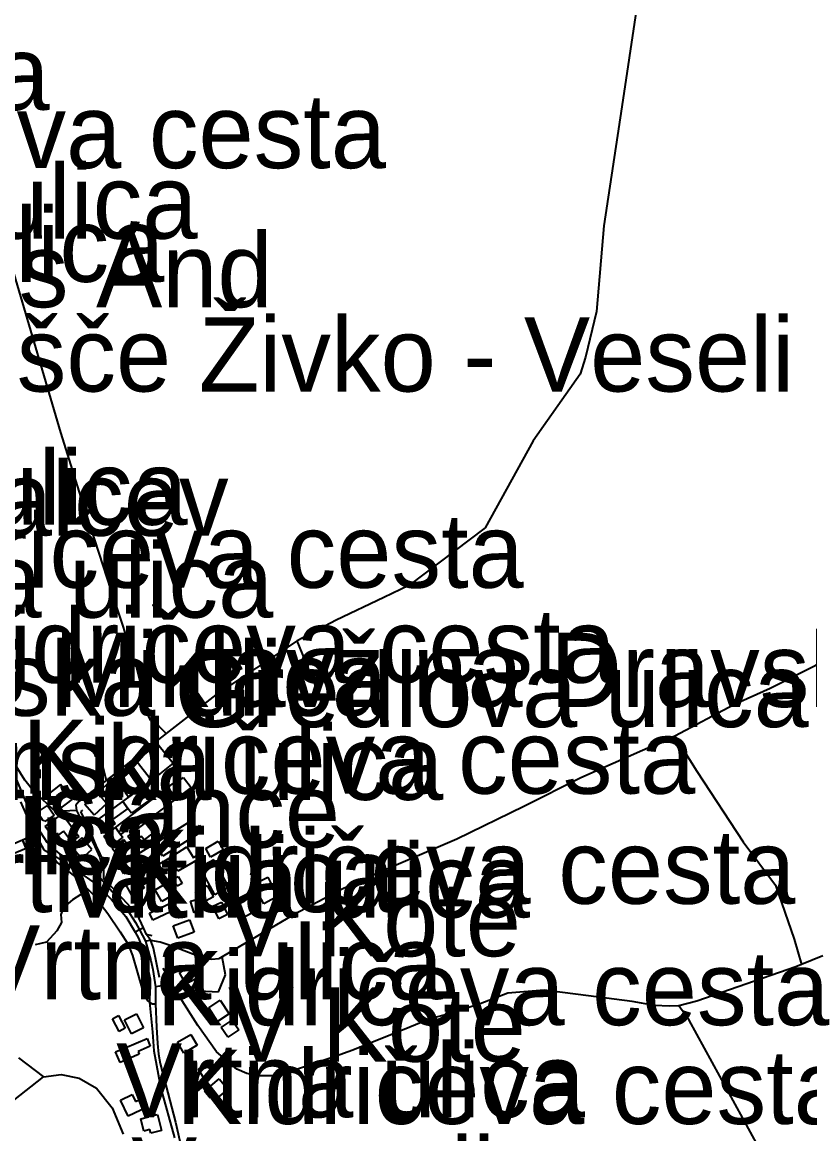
# Model space of a CAD drawing. Extents: x -8864 to 13231, y -7697 to 8949.
# Drawn here: x 1364 to 2023, y -254 to 676 of the extents above; entities that cross this region are included whole.
import ezdxf

# ---------------------------------------------------------------- set-up
doc = ezdxf.new("R2010")
doc.units = 0
for name, color, linetype in [('OSM_BUILDING_BARN', 9, 'CONTINUOUS'), ('OSM_BUILDING_HOUSE', 9, 'CONTINUOUS'), ('OSM_BUILDING_YES', 9, 'CONTINUOUS'), ('OSM_HIGHWAY_FOOTWAY', 8, 'CONTINUOUS'), ('OSM_HIGHWAY_RESIDENTIAL', 8, 'CONTINUOUS'), ('OSM_HIGHWAY_SERVICE', 8, 'CONTINUOUS'), ('OSM_HIGHWAY_TERTIARY', 8, 'CONTINUOUS'), ('OSM_HIGHWAY_TRACK', 8, 'CONTINUOUS'), ('OSM_LABELS', 8, 'CONTINUOUS')]:
    doc.layers.add(name, color=color, linetype=linetype)

msp = doc.modelspace()

# ---------------------------------------------------------------- linework, layer by layer
at = {"layer": 'OSM_BUILDING_BARN'}
for p, q in [((1377.052219, 15.311541), (1385.444256, 20.915766)), ((1385.444256, 20.915766), (1390.911332, 12.7207)), ((1381.876109, 8.083871), (1377.052219, 15.311541)), ((1390.911332, 12.7207), (1383.047625, 7.472299)), ((1383.438131, 3.413684), (1397.626494, 13.943844)), ((1397.626494, 13.943844), (1411.65406, -4.981533)), ((1382.40444, 8.439695), (1381.876109, 8.083871)), ((1383.047625, 7.472299), (1382.40444, 8.439695)), ((1390.773507, -6.471545), (1383.438131, 3.413684)), ((1349.632614, -14.221831), (1364.433534, -7.88372)), ((1364.433534, -7.88372), (1367.465694, -14.966837)), ((1398.775039, -0.544855), (1390.773507, -6.471545)), ((1405.467229, -9.573883), (1398.775039, -0.544855)), ((1411.65406, -4.981533), (1405.467229, -9.573883)), ((1367.465694, -14.966837), (1352.664773, -21.304948)), ((1439.71685, -157.463136), (1444.808735, -154.827816)), ((1445.268153, -168.148968), (1439.71685, -157.463136)), ((1444.808735, -154.827816), (1450.35238, -165.502529)), ((1450.35238, -165.502529), (1445.268153, -168.148968))]:
    msp.add_line(p, q, dxfattribs=at)
at = {"layer": 'OSM_BUILDING_HOUSE'}
for p, q in [((1396.232925, 38.440086), (1385.628024, 30.156064)), ((1405.926648, 26.030732), (1396.232925, 38.440086)), ((1385.628024, 30.156064), (1395.329403, 17.75783)), ((1395.329403, 17.75783), (1405.926648, 26.030732)), ((1364.433534, -7.88372), (1372.741345, -4.325483)), ((1367.465694, -14.966837), (1364.433534, -7.88372)), ((1372.741345, -4.325483), (1375.773505, -11.408599)), ((1375.773505, -11.408599), (1367.465694, -14.966837)), ((1558.598946, -44.722599), (1569.617324, -39.040539)), ((1560.980263, -49.381667), (1558.598946, -44.722599)), ((1569.617324, -39.040539), (1572.220693, -44.111027)), ((1572.220693, -44.111027), (1570.704614, -44.911631)), ((1570.704614, -44.911631), (1572.863879, -49.014724)), ((1537.848561, -60.289889), (1551.079803, -53.629313)), ((1551.079803, -53.629313), (1552.833249, -57.131953)), ((1560.092055, -49.859805), (1560.980263, -49.381667)), ((1566.133403, -61.324002), (1560.092055, -49.859805)), ((1579.724523, -54.107451), (1566.133403, -61.324002)), ((1572.863879, -49.014724), (1576.125747, -47.280083)), ((1576.125747, -47.280083), (1579.724523, -54.107451)), ((1543.376892, -71.331545), (1537.848561, -60.289889)), ((1552.833249, -57.131953), (1554.14259, -56.475903)), ((1554.14259, -56.475903), (1557.381488, -62.947448)), ((1557.381488, -62.947448), (1556.286542, -63.503423)), ((1556.286542, -63.503423), (1558.583632, -68.017937)), ((1547.412115, -69.296678), (1543.376892, -71.331545)), ((1549.203846, -72.832677), (1547.412115, -69.296678)), ((1558.583632, -68.017937), (1549.203846, -72.832677)), ((1490.459582, -79.648926), (1504.119614, -74.667393)), ((1494.242124, -90.023413), (1490.459582, -79.648926)), ((1504.119614, -74.667393), (1507.902157, -85.04188)), ((1507.902157, -85.04188), (1494.242124, -90.023413)), ((1495.804146, -118.756182), (1507.695418, -112.44031)), ((1501.041513, -128.608052), (1495.804146, -118.756182)), ((1507.695418, -112.44031), (1512.932785, -122.29218)), ((1512.932785, -122.29218), (1501.041513, -128.608052)), ((1520.160963, -148.289554), (1529.831715, -141.984802)), ((1527.657136, -159.798229), (1520.160963, -148.289554)), ((1529.831715, -141.984802), (1537.327887, -153.493477)), ((1449.693881, -158.341576), (1459.801079, -153.282206)), ((1459.801079, -153.282206), (1465.758201, -165.202303)), ((1537.327887, -153.493477), (1527.657136, -159.798229)), ((1455.651002, -170.250552), (1449.693881, -158.341576)), ((1465.758201, -165.202303), (1455.651002, -170.250552)), ((1530.704609, -164.790881), (1539.739832, -158.619563)), ((1536.217627, -172.863633), (1530.704609, -164.790881)), ((1545.25285, -166.703434), (1536.217627, -172.863633)), ((1539.739832, -158.619563), (1545.25285, -166.703434)), ((1450.321752, -181.926019), (1468.629564, -174.131255)), ((1468.629564, -174.131255), (1471.355445, -180.524963)), ((1493.997101, -177.211355), (1505.29113, -170.639734)), ((1505.29113, -170.639734), (1510.536154, -179.657643)), ((1453.798016, -190.732658), (1450.321752, -181.926019)), ((1471.355445, -180.524963), (1461.16402, -184.861566)), ((1461.16402, -184.861566), (1462.144112, -187.17442)), ((1499.242125, -186.229263), (1493.997101, -177.211355)), ((1510.536154, -179.657643), (1499.242125, -186.229263)), ((1462.144112, -187.17442), (1453.798016, -190.732658)), ((1516.638758, -218.142207), (1529.004762, -207.901154)), ((1529.004762, -207.901154), (1536.049173, -216.485403)), ((1446.401384, -225.581148), (1456.225275, -220.899841)), ((1456.225275, -220.899841), (1459.035382, -226.804292)), ((1521.317166, -223.824268), (1516.638758, -218.142207)), ((1523.652541, -221.878357), (1521.317166, -223.824268)), ((1526.033858, -224.780544), (1523.652541, -221.878357)), ((1536.049173, -216.485403), (1526.033858, -224.780544)), ((1452.856209, -239.12469), (1446.401384, -225.581148)), ((1468.675506, -231.585674), (1452.856209, -239.12469)), ((1459.035382, -226.804292), (1465.038446, -223.946582)), ((1465.038446, -223.946582), (1468.675506, -231.585674)), ((1463.346256, -241.292991), (1469.70154, -239.669545)), ((1465.964939, -251.534044), (1463.346256, -241.292991)), ((1469.165552, -237.556841), (1474.533087, -236.189144)), ((1469.70154, -239.669545), (1469.165552, -237.556841)), ((1474.533087, -236.189144), (1475.069075, -238.290728)), ((1475.069075, -238.290728), (1477.412107, -237.701395)), ((1477.412107, -237.701395), (1480.827115, -251.067025)), ((1471.087451, -250.233063), (1465.964939, -251.534044)), ((1471.883776, -253.346521), (1471.087451, -250.233063)), ((1480.827115, -251.067025), (1471.883776, -253.346521))]:
    msp.add_line(p, q, dxfattribs=at)
at = {"layer": 'OSM_BUILDING_YES'}
for p, q in [((1459.433545, 58.277261), (1477.526962, 72.298941)), ((1477.526962, 72.298941), (1490.520838, 56.197916)), ((1472.25131, 41.85377), (1459.433545, 58.277261)), ((1490.520838, 56.197916), (1472.25131, 41.85377)), ((1443.445794, 46.145895), (1454.134922, 53.240131)), ((1454.134922, 53.240131), (1464.563714, 40.041293)), ((1427.090509, 31.323611), (1443.445794, 46.145895)), ((1449.824049, 39.529796), (1433.246712, 24.496242)), ((1442.190051, 2.490766), (1490.865401, 39.507557)), ((1456.194647, 32.457799), (1449.824049, 39.529796)), ((1464.563714, 40.041293), (1456.194647, 32.457799)), ((1490.865401, 39.507557), (1491.447331, 38.740312)), ((1491.447331, 38.740312), (1499.150241, 44.444612)), ((1491.447331, 38.740312), (1497.817929, 30.111586)), ((1497.817929, 30.111586), (1491.447331, 38.740312)), ((1499.150241, 44.444612), (1505.505525, 35.827005)), ((1416.493264, 21.69413), (1427.090509, 31.323611)), ((1427.090509, 31.323611), (1433.246712, 24.496242)), ((1433.246712, 24.496242), (1427.090509, 31.323611)), ((1448.50705, 24.251614), (1465.413637, 36.583131)), ((1450.35238, 31.868466), (1453.522365, 34.159081)), ((1452.940435, 28.27687), (1450.35238, 31.868466)), ((1456.118077, 30.567485), (1452.940435, 28.27687)), ((1453.522365, 34.159081), (1456.118077, 30.567485)), ((1477.465706, 30.411812), (1455.589746, 14.46646)), ((1465.413637, 36.583131), (1469.961877, 30.289498)), ((1497.817929, 30.111586), (1469.29572, 8.906714)), ((1469.961877, 30.289498), (1474.931249, 33.914453)), ((1474.931249, 33.914453), (1477.465706, 30.411812)), ((1505.505525, 35.827005), (1497.817929, 30.111586)), ((1424.48714, 12.820775), (1416.493264, 21.69413)), ((1435.092041, 22.439136), (1424.48714, 12.820775)), ((1433.246712, 24.496242), (1435.092041, 22.439136)), ((1435.57443, 14.822284), (1448.50705, 24.251614)), ((1448.50705, 24.251614), (1452.664784, 18.513955)), ((1452.664784, 18.513955), (1448.50705, 24.251614)), ((1425.934307, 7.794764), (1435.57443, 14.822284)), ((1439.732164, 9.084626), (1435.57443, 14.822284)), ((1435.57443, 14.822284), (1439.732164, 9.084626)), ((1452.664784, 18.513955), (1439.732164, 9.084626)), ((1466.883775, 12.153605), (1446.546866, -3.269131)), ((1455.589746, 14.46646), (1452.664784, 18.513955)), ((1469.29572, 8.906714), (1466.883775, 12.153605)), ((1432.404445, -1.123069), (1425.934307, 7.794764)), ((1442.036912, 5.893331), (1432.404445, -1.123069)), ((1432.435073, -4.948174), (1442.190051, 2.490766)), ((1439.732164, 9.084626), (1442.036912, 5.893331)), ((1446.546866, -3.269131), (1442.190051, 2.490766)), ((1442.190051, 2.490766), (1446.546866, -3.269131)), ((1452.649471, -4.992652), (1467.228339, 6.516023)), ((1467.228339, 6.516023), (1473.851617, -1.934792)), ((1475.229871, -10.874864), (1504.908282, 7.716928)), ((1504.908282, 7.716928), (1511.462647, -2.802112)), ((1510.107364, 2.101584), (1512.412111, 4.414439)), ((1512.871529, -0.66717), (1510.107364, 2.101584)), ((1512.412111, 4.414439), (1515.16862, 1.645685)), ((1515.16862, 1.645685), (1512.871529, -0.66717)), ((1414.173203, -6.249155), (1405.597398, -13.754812)), ((1422.580554, -15.845277), (1414.173203, -6.249155)), ((1438.629561, -13.132121), (1432.435073, -4.948174)), ((1448.384539, -5.7043), (1438.629561, -13.132121)), ((1439.579025, -15.144749), (1449.111951, -7.594613)), ((1446.546866, -3.269131), (1448.384539, -5.7043)), ((1449.111951, -7.594613), (1453.591278, -13.298913)), ((1456.791891, -10.263292), (1452.649471, -4.992652)), ((1463.759732, -4.759143), (1456.791891, -10.263292)), ((1466.255904, -7.939318), (1463.759732, -4.759143)), ((1473.851617, -1.934792), (1466.255904, -7.939318)), ((1511.462647, -2.802112), (1481.791893, -21.405023)), ((1517.634164, -15.189227), (1528.078269, -9.073506)), ((1528.078269, -9.073506), (1532.159433, -16.078786)), ((1405.597398, -13.754812), (1414.00475, -23.350935)), ((1414.00475, -23.350935), (1422.580554, -15.845277)), ((1444.066009, -20.849049), (1439.579025, -15.144749)), ((1453.591278, -13.298913), (1444.066009, -20.849049)), ((1459.938905, -20.482105), (1475.229871, -10.874864)), ((1479.34932, -17.502081), (1464.058354, -27.098204)), ((1475.229871, -10.874864), (1479.34932, -17.502081)), ((1479.34932, -17.502081), (1475.229871, -10.874864)), ((1481.791893, -21.405023), (1479.34932, -17.502081)), ((1487.021603, -23.284218), (1501.799552, -13.732573)), ((1501.799552, -13.732573), (1507.335541, -22.872796)), ((1521.707671, -22.205627), (1517.634164, -15.189227)), ((1532.159433, -16.078786), (1521.707671, -22.205627)), ((1445.183926, -29.733523), (1459.938905, -20.482105)), ((1464.058354, -27.098204), (1449.318689, -36.349622)), ((1459.938905, -20.482105), (1464.058354, -27.098204)), ((1464.058354, -27.098204), (1459.938905, -20.482105)), ((1465.949625, -30.789875), (1473.361571, -26.353198)), ((1473.361571, -26.353198), (1475.528493, -30.02263)), ((1475.528493, -30.02263), (1487.021603, -23.284218)), ((1494.364636, -33.992289), (1487.021603, -23.284218)), ((1487.021603, -23.284218), (1490.857744, -30.089347)), ((1512.243658, -23.628922), (1494.364636, -33.992289)), ((1507.335541, -22.872796), (1510.735235, -20.493225)), ((1510.735235, -20.493225), (1512.243658, -23.628922)), ((1513.101238, -30.445171), (1524.525436, -24.151538)), ((1524.624976, -25.352443), (1513.200779, -31.623837)), ((1513.200779, -31.623837), (1524.624976, -25.352443)), ((1524.525436, -24.151538), (1524.624976, -25.352443)), ((1524.624976, -25.352443), (1536.791899, -47.524712)), ((1449.318689, -36.349622), (1445.183926, -29.733523)), ((1460.673974, -38.729193), (1467.802612, -34.548264)), ((1490.857744, -30.089347), (1464.785766, -45.756712)), ((1467.802612, -34.548264), (1465.949625, -30.789875)), ((1475.528493, -30.02263), (1467.802612, -34.548264)), ((1467.802612, -34.548264), (1475.528493, -30.02263)), ((1513.200779, -31.623837), (1513.101238, -30.445171)), ((1525.367702, -53.796106), (1513.200779, -31.623837)), ((1450.536147, -44.700361), (1460.673974, -38.729193)), ((1456.018537, -54.074093), (1450.536147, -44.700361)), ((1460.673974, -38.729193), (1464.785766, -45.756712)), ((1464.785766, -45.756712), (1460.673974, -38.729193)), ((1464.785766, -45.756712), (1466.16402, -48.091806)), ((1475.306441, -49.793088), (1487.320225, -42.676613)), ((1487.320225, -42.676613), (1493.070608, -52.395049)), ((1490.314099, -40.853016), (1494.540746, -38.373369)), ((1493.736764, -46.724108), (1490.314099, -40.853016)), ((1497.963411, -44.244461), (1493.736764, -46.724108)), ((1494.540746, -38.373369), (1497.963411, -44.244461)), ((1509.196184, -51.383176), (1518.912877, -46.079178)), ((1518.912877, -46.079178), (1524.096645, -55.641941)), ((1466.16402, -48.091806), (1456.018537, -54.074093)), ((1481.056824, -59.511525), (1475.306441, -49.793088)), ((1493.070608, -52.395049), (1481.056824, -59.511525)), ((1514.372295, -60.945939), (1509.196184, -51.383176)), ((1524.096645, -55.641941), (1514.372295, -60.945939)), ((1536.791899, -47.524712), (1525.367702, -53.796106)), ((1470.773515, -69.285559), (1489.80874, -60.034141)), ((1489.80874, -60.034141), (1496.432017, -67.884503)), ((1505.069078, -59.200179), (1510.137991, -57.676808)), ((1508.009354, -69.04093), (1505.069078, -59.200179)), ((1510.137991, -57.676808), (1510.69695, -59.567122)), ((1510.69695, -59.567122), (1511.539217, -59.311374)), ((1511.539217, -59.311374), (1513.262035, -64.837762)), ((1513.262035, -64.837762), (1512.059891, -65.215824)), ((1523.568314, -63.425586), (1530.888377, -59.900707)), ((1528.614257, -73.955746), (1523.568314, -63.425586)), ((1530.888377, -59.900707), (1535.934319, -70.419747)), ((1473.59128, -75.112173), (1470.773515, -69.285559)), ((1488.154834, -68.029056), (1473.59128, -75.112173)), ((1489.670914, -71.175873), (1488.154834, -68.029056)), ((1496.432017, -67.884503), (1489.670914, -71.175873)), ((1512.787303, -67.606515), (1508.009354, -69.04093)), ((1512.059891, -65.215824), (1512.787303, -67.606515)), ((1535.934319, -70.419747), (1528.614257, -73.955746)), ((1442.343191, -185.328584), (1450.321752, -181.926019)), ((1446.049164, -194.024028), (1442.343191, -185.328584)), ((1450.321752, -181.926019), (1453.798016, -190.732658)), ((1453.798016, -190.732658), (1446.049164, -194.024028)), ((1511.523903, -199.783925), (1518.744424, -195.491801)), ((1516.347793, -207.901154), (1511.523903, -199.783925)), ((1523.568314, -203.597911), (1516.347793, -207.901154)), ((1518.744424, -195.491801), (1523.568314, -203.597911))]:
    msp.add_line(p, q, dxfattribs=at)
at = {"layer": 'OSM_HIGHWAY_FOOTWAY'}
for p, q in [((1366.546858, 42.165116), (1356.822507, 57.343224)), ((1374.004745, 32.513397), (1366.546858, 42.165116)), ((1392.63415, 15.378258), (1374.004745, 32.513397)), ((1362.779629, 24.018104), (1372.70306, 1.75688)), ((1398.384533, 16.134384), (1392.63415, 15.378258)), ((1409.586679, 16.757075), (1398.384533, 16.134384)), ((1413.162483, 15.522812), (1414.801074, 16.857151)), ((1420.758196, 0.889559), (1413.162483, 15.522812)), ((1372.70306, 1.75688), (1382.266614, -16.123264)), ((1424.242117, -7.928198), (1420.758196, 0.889559)), ((1426.049161, -12.509429), (1424.242117, -7.928198)), ((1382.266614, -16.123264), (1389.609647, -20.059565)), ((1429.517768, -19.581427), (1426.049161, -12.509429)), ((1389.609647, -20.059565), (1396.125728, -24.529601)), ((1396.125728, -24.529601), (1406.40138, -30.978907)), ((1431.485609, -23.595563), (1429.517768, -19.581427)), ((1432.465701, -31.090101), (1431.485609, -23.595563)), ((1406.40138, -30.978907), (1425.275807, -44.422373)), ((1432.412102, -40.641746), (1432.465701, -31.090101)), ((1425.275807, -44.422373), (1431.638748, -50.315704)), ((1438.223742, -46.69075), (1432.412102, -40.641746)), ((1431.638748, -50.315704), (1438.958811, -57.86584)), ((1448.897556, -57.788003), (1438.223742, -46.69075)), ((1438.958811, -57.86584), (1450.987908, -72.020954)), ((1451.102763, -60.156455), (1448.897556, -57.788003)), ((1460.291125, -69.963848), (1451.102763, -60.156455)), ((1450.987908, -72.020954), (1458.644877, -85.197553)), ((1465.612718, -81.472523), (1460.291125, -69.963848)), ((1462.289594, -83.240522), (1458.644877, -85.197553)), ((1465.612718, -81.472523), (1462.289594, -83.240522)), ((1468.239059, -87.154584), (1465.612718, -81.472523)), ((1458.644877, -85.197553), (1461.485612, -90.067891)), ((1461.485612, -90.067891), (1466.914403, -104.934652)), ((1471.876119, -92.102758), (1468.239059, -87.154584)), ((1472.971065, -88.088621), (1468.239059, -87.154584)), ((1474.134925, -98.40751), (1471.876119, -92.102758)), ((1478.974129, -123.014947), (1474.134925, -98.40751)), ((1466.914403, -104.934652), (1471.278875, -124.516079)), ((1471.278875, -124.516079), (1471.156364, -131.832705)), ((1471.049166, -132.955774), (1470.804143, -143.752801)), ((1471.110422, -132.355321), (1471.049166, -132.955774)), ((1471.156364, -131.832705), (1471.110422, -132.355321)), ((1492.389138, -133.47839), (1496.110425, -131.777108)), ((1470.804143, -143.752801), (1473.078263, -168.782779)), ((1473.078263, -168.782779), (1474.372291, -184.361188)), ((1474.372291, -184.361188), (1480.275814, -215.740397)), ((1480.275814, -215.740397), (1491.60047, -257.138268))]:
    msp.add_line(p, q, dxfattribs=at)
at = {"layer": 'OSM_HIGHWAY_RESIDENTIAL'}
for p, q in [((1594.119624, 158.630682), (1526.164027, 113.385467)), ((1611.309519, 116.621239), (1594.119624, 158.630682)), ((1526.164027, 113.385467), (1484.716855, 81.150057)), ((1484.716855, 81.150057), (1434.410571, 41.742575)), ((1434.410571, 41.742575), (1411.608118, 24.362808)), ((1411.608118, 24.362808), (1409.188516, 21.060319)), ((1409.188516, 21.060319), (1409.586679, 16.757075)), ((1409.586679, 16.757075), (1414.831702, 6.149079)), ((1414.831702, 6.149079), (1423.461106, -10.285531)), ((1388.943491, -15.878636), (1388.752067, -17.468723)), ((1388.752067, -17.468723), (1389.609647, -20.059565)), ((1389.50245, -14.588774), (1388.943491, -15.878636)), ((1423.461106, -10.285531), (1429.211489, -22.605929)), ((1389.609647, -20.059565), (1390.597396, -23.01735)), ((1390.597396, -23.01735), (1393.882236, -27.120443)), ((1393.882236, -27.120443), (1410.827108, -40.575029)), ((1429.211489, -22.605929), (1430.643343, -29.58897)), ((1430.030785, -34.726176), (1427.932776, -38.996061)), ((1430.643343, -29.58897), (1430.030785, -34.726176)), ((1410.827108, -40.575029), (1419.793418, -49.681893)), ((1419.793418, -49.681893), (1423.798013, -53.751628)), ((1423.798013, -53.751628), (1435.896023, -69.363395)), ((1435.896023, -69.363395), (1446.225274, -84.808371)), ((1591.187005, -70.642137), (1531.401393, -105.735256)), ((1446.225274, -84.808371), (1452.435075, -94.960467)), ((1471.876119, -92.102758), (1467.228339, -92.525298)), ((1479.533088, -93.337021), (1471.876119, -92.102758)), ((1452.435075, -94.960467), (1453.820987, -98.229598)), ((1453.820987, -98.229598), (1456.546868, -104.645545)), ((1488.698479, -96.494957), (1479.533088, -93.337021)), ((1517.695419, -107.558853), (1488.698479, -96.494957)), ((1456.546868, -104.645545), (1464.946562, -133.711899)), ((1522.894501, -107.847959), (1517.695419, -107.558853)), ((1528.775053, -107.280865), (1522.894501, -107.847959)), ((1531.401393, -105.735256), (1528.775053, -107.280865)), ((1491.217622, -131.465762), (1482.151771, -115.242422)), ((1482.978723, -129.653284), (1475.681632, -130.698517)), ((1491.217622, -131.465762), (1482.978723, -129.653284)), ((1464.946562, -133.711899), (1468.843959, -142.340626)), ((1492.389138, -133.47839), (1491.217622, -131.465762)), ((1495.903687, -139.538513), (1492.389138, -133.47839)), ((1468.843959, -142.340626), (1470.804143, -143.752801)), ((1470.804143, -143.752801), (1472.542275, -145.009304)), ((1472.542275, -145.009304), (1475.781173, -144.987065)), ((1511.095112, -163.267511), (1495.903687, -139.538513)), ((1526.677044, -185.072836), (1511.095112, -163.267511)), ((1543.706142, -199.828403), (1526.677044, -185.072836)), ((1361.133381, -190.321236), (1382.121132, -206.210991)), ((1625.919015, -189.109212), (1577.756682, -205.321432)), ((1382.121132, -206.210991), (1396.692343, -204.109407)), ((1396.692343, -204.109407), (1411.768915, -207.322941)), ((1552.013953, -203.208728), (1543.706142, -199.828403)), ((1562.672454, -205.388149), (1552.013953, -203.208728)), ((1280.260478, -285.993351), (1382.121132, -206.210991)), ((1411.768915, -207.322941), (1426.462638, -215.473529)), ((1577.756682, -205.321432), (1562.672454, -205.388149)), ((1426.462638, -215.473529), (1439.433543, -232.152768)), ((1439.433543, -232.152768), (1448.575963, -254.136005))]:
    msp.add_line(p, q, dxfattribs=at)
at = {"layer": 'OSM_HIGHWAY_SERVICE'}
for p, q in [((1426.27887, 74.789708), (1434.410571, 41.742575)), ((1413.193111, -53.618194), (1406.209955, -57.932557)), ((1419.793418, -49.681893), (1413.193111, -53.618194)), ((1398.813324, -64.504177), (1396.554518, -70.252955)), ((1406.209955, -57.932557), (1398.813324, -64.504177)), ((1396.554518, -70.252955), (1397.167075, -77.035845)), ((1397.167075, -77.035845), (1393.262021, -84.052245)), ((1393.262021, -84.052245), (1384.617304, -93.559411)), ((1384.617304, -93.559411), (1375.099692, -95.538681)), ((1534.088989, -120.724332), (1531.401393, -105.735256)), ((1528.246722, -134.968402), (1534.088989, -120.724332)), ((1496.110425, -131.777108), (1512.144117, -134.034365)), ((1512.144117, -134.034365), (1528.246722, -134.968402))]:
    msp.add_line(p, q, dxfattribs=at)
at = {"layer": 'OSM_HIGHWAY_TERTIARY'}
for p, q in [((1357.136443, 47.602548), (1366.508573, 25.763865)), ((1366.508573, 25.763865), (1377.281928, 2.034867)), ((1377.281928, 2.034867), (1384.892955, -9.818512)), ((1384.892955, -9.818512), (1389.50245, -14.588774)), ((1389.50245, -14.588774), (1395.505513, -19.481351)), ((1395.505513, -19.481351), (1408.292651, -27.854329)), ((1408.292651, -27.854329), (1427.932776, -38.996061)), ((1427.932776, -38.996061), (1429.938901, -40.285922)), ((1429.938901, -40.285922), (1439.410572, -51.094069)), ((1439.410572, -51.094069), (1451.454983, -65.171347)), ((1451.454983, -65.171347), (1458.951156, -76.980248)), ((1458.951156, -76.980248), (1462.289594, -83.240522)), ((1462.289594, -83.240522), (1467.228339, -92.525298)), ((1467.228339, -92.525298), (1471.906747, -108.837594)), ((1471.906747, -108.837594), (1473.453454, -116.309893)), ((1473.453454, -116.309893), (1475.681632, -130.698517)), ((1475.681632, -130.698517), (1475.827115, -136.736401)), ((1475.827115, -136.736401), (1475.781173, -144.987065)), ((1475.781173, -144.987065), (1476.585155, -164.60185)), ((1476.585155, -164.60185), (1477.40445, -178.256587)), ((1477.40445, -178.256587), (1478.216089, -187.17442)), ((1478.216089, -187.17442), (1479.617314, -194.902467)), ((1479.617314, -194.902467), (1492.53462, -243.917191)), ((1492.53462, -243.917191), (1502.634162, -288.21725))]:
    msp.add_line(p, q, dxfattribs=at)
at = {"layer": 'OSM_HIGHWAY_TRACK'}
for p, q in [((1877.825627, 687.429276), (1865.628076, 605.445256)), ((1865.628076, 605.445256), (1850.651046, 505.85908)), ((1850.651046, 505.85908), (1844.471872, 434.216189)), ((1348.958801, 494.261449), (1396.202297, 332.839774)), ((1844.471872, 434.216189), (1835.20694, 395.931775)), ((1835.20694, 395.931775), (1830.727613, 381.876737)), ((1830.727613, 381.876737), (1791.340166, 326.079122)), ((1396.202297, 332.839774), (1414.68622, 274.106614)), ((1791.340166, 326.079122), (1751.248278, 253.290923)), ((1414.68622, 274.106614), (1438.208428, 201.162742)), ((1751.248278, 253.290923), (1687.534642, 204.976728)), ((1687.534642, 204.976728), (1666.692373, 195.024782)), ((1438.208428, 201.162742), (1459.885306, 136.247144)), ((1666.692373, 195.024782), (1626.631113, 176.043808)), ((1626.631113, 176.043808), (1594.119624, 158.630682)), ((2039.801143, 144.119744), (1989.602056, 118.80066)), ((1459.885306, 136.247144), (1468.147175, 102.310452)), ((1989.602056, 118.80066), (1959.211548, 105.21264)), ((1468.147175, 102.310452), (1469.257436, 96.183612)), ((1959.211548, 105.21264), (1909.938954, 78.970637)), ((1469.257436, 96.183612), (1471.508584, 92.04716)), ((1471.508584, 92.04716), (1478.828646, 87.01003)), ((1478.828646, 87.01003), (1484.716855, 81.150057)), ((1909.938954, 78.970637), (1831.424397, 43.966474)), ((1909.938954, 78.970637), (1928.300365, 49.581818)), ((1928.300365, 49.581818), (1966.906801, -9.573883)), ((1831.424397, 43.966474), (1783.537715, 20.026206)), ((1783.537715, 20.026206), (1727.580588, -7.372224)), ((1727.580588, -7.372224), (1671.1717, -31.55712)), ((1966.906801, -9.573883), (1994.020127, -45.712234)), ((1671.1717, -31.55712), (1632.258985, -48.825692)), ((1994.020127, -45.712234), (2009.625029, -90.901853)), ((1632.258985, -48.825692), (1591.187005, -70.642137)), ((2009.625029, -90.901853), (2015.781232, -112.051128)), ((2033.591341, -104.75674), (2015.781232, -112.051128)), ((2011.118138, -113.96368), (1928.41522, -142.696449)), ((2015.781232, -112.051128), (2011.118138, -113.96368)), ((1770.245218, -136.013634), (1747.258998, -145.08714)), ((1800.666354, -133.656302), (1770.245218, -136.013634)), ((1813.851654, -135.146314), (1800.666354, -133.656302)), ((1829.127307, -137.125584), (1813.851654, -135.146314)), ((1874.303422, -142.974437), (1829.127307, -137.125584)), ((1747.258998, -145.08714), (1722.389163, -153.104294)), ((1892.978769, -146.554913), (1874.303422, -142.974437)), ((1905.429, -147.033052), (1892.978769, -146.554913)), ((1913.346305, -146.84402), (1905.429, -147.033052)), ((1928.41522, -142.696449), (1913.346305, -146.84402)), ((1921.883825, -158.608443), (1913.346305, -146.84402)), ((1705.765884, -157.229626), (1688.315653, -164.423938)), ((1722.389163, -153.104294), (1705.765884, -157.229626)), ((1688.315653, -164.423938), (1640.689307, -183.760736)), ((2006.500986, -313.058196), (1921.883825, -158.608443)), ((1640.689307, -183.760736), (1625.919015, -189.109212))]:
    msp.add_line(p, q, dxfattribs=at)

# ---------------------------------------------------------------- texts
at = {"layer": 'OSM_LABELS'}
for s, p in [('Mejna ulica', (967.515471, 602.747456)), ('Kidričeva cesta', (1105.900801, 554.111625)), ('Halefova ulica', (989.682661, 495.140563)), ('Borova ulica', (1026.477908, 458.962619)), ('Hermes And', (1112.509906, 437.768249)), ("Gostišče Živko - Veseli Štajer'c", (1166.013911, 367.229029)), ('Akacijeva ulica', (953.694592, 255.709413)), ('Ulica talcev', (1112.614741, 246.591278)), ('Kidričeva cesta', (1221.079633, 203.065555)), ('Kašperjeva ulica', (965.432725, 178.100914)), ('Kidričeva cesta', (1298.002547, 123.595511)), ('OŠ Miklavž na Dravskem polju – podružnica Dobrovce', (1247.888516, 103.354449)), ('Šolska ulica', (1226.605445, 96.000012)), ('Gredlova ulica', (1491.622038, 86.520542)), ('Kidričeva cesta', (1364.358042, 30.774974)), ('Mladinska ulica', (1149.202101, 25.614821)), ('Na Pristance', (1155.068934, -14.244183)), ('Mladinska ulica', (918.697809, -36.594577)), ('Kidričeva cesta', (1448.16131, -61.321764)), ('Vrtna ulica', (1283.709942, -68.290364)), ('Vrtna ulica', (1396.799486, -72.965504)), ('V Kote', (1532.267665, -105.226769)), ('Vrtna ulica', (1324.079229, -141.324622)), ('Kidričeva cesta', (1476.514844, -162.886468)), ('V Kote', (1536.270716, -193.38567)), ('Vrtna ulica', (1442.733416, -240.087417)), ('Kidričeva cesta', (1492.905353, -245.543351)), ('Vrtna ulica', (1455.334521, -318.690266))]:
    msp.add_text(s, height=62.042552, dxfattribs=at).set_placement(p)

doc.saveas('drawing.dxf')
